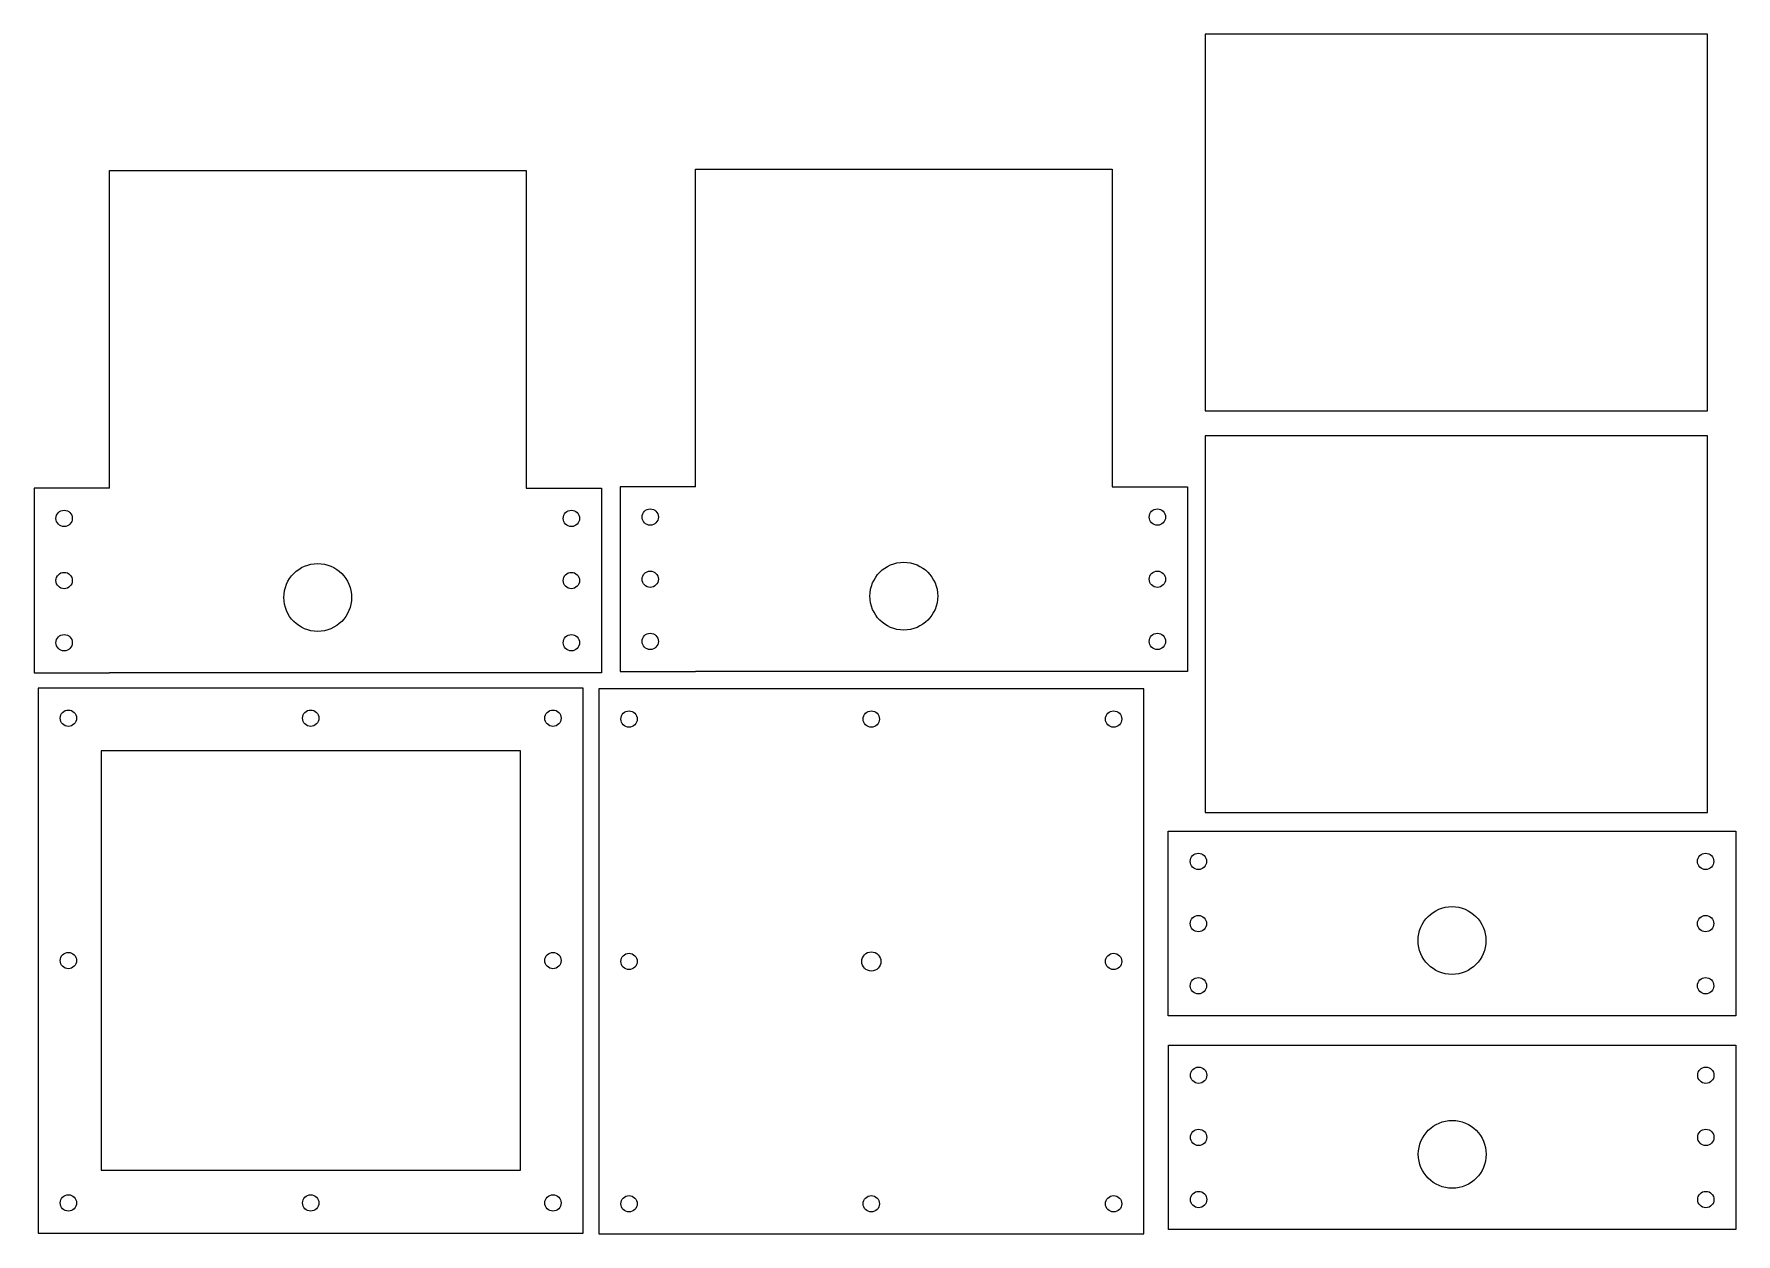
# Model space of a CAD drawing. Header units: metres. Extents: x 210 to 888, y 15 to 492.
import ezdxf

# ---------------------------------------------------------------- set-up
doc = ezdxf.new("R2010")
doc.units = ezdxf.units.M
doc.layers.get('0').update_dxf_attribs({"linetype": 'CONTINUOUS'})
doc.layers.add('CUT', color=7, linetype='CONTINUOUS')

msp = doc.modelspace()

# ---------------------------------------------------------------- linework, layer by layer
for p, q in [((876.19, 492.31), (676.19, 492.31)), ((676.19, 492.31), (676.19, 342.31)), ((876.19, 342.31), (876.19, 492.31)), ((676.19, 342.31), (876.19, 342.31))]:
    msp.add_line(p, q)
at = {"linetype": 'CONTINUOUS', "lineweight": -3}
for p, q in [((239.72, 437.98), (405.72, 437.98)), ((239.72, 311.48), (239.72, 437.98)), ((405.72, 437.98), (405.72, 311.48)), ((239.72, 311.48), (209.72, 311.48)), ((209.72, 311.48), (209.72, 237.98)), ((405.72, 311.48), (435.72, 311.48)), ((435.72, 311.48), (435.72, 237.98)), ((209.72, 237.98), (239.72, 237.98)), ((405.72, 237.98), (239.72, 237.98)), ((435.72, 237.98), (405.72, 237.98)), ((428.4, 231.92), (211.4, 231.92)), ((211.4, 231.92), (211.4, 14.92)), ((428.4, 14.92), (428.4, 231.92)), ((651.68, 231.56), (434.68, 231.56)), ((434.68, 231.56), (434.68, 14.56)), ((651.68, 14.56), (651.68, 231.56)), ((403.4, 206.92), (236.4, 206.92)), ((236.4, 206.92), (236.4, 39.92)), ((403.4, 39.92), (403.4, 206.92)), ((661.53, 89.77), (887.53, 89.77)), ((661.53, 16.27), (661.53, 89.77)), ((887.53, 89.77), (887.53, 16.27)), ((236.4, 39.92), (403.4, 39.92)), ((211.4, 14.92), (428.4, 14.92)), ((434.68, 14.56), (651.68, 14.56)), ((887.53, 16.27), (661.53, 16.27))]:
    msp.add_line(p, q, dxfattribs=at)
for centre, radius in [((221.72, 299.48), 3.25), ((423.72, 299.48), 3.25), ((221.72, 274.73), 3.25), ((322.72, 267.98), 13.5), ((423.72, 274.73), 3.25), ((455.12, 275.25), 3.25), ((657.12, 275.25), 3.25), ((221.72, 249.98), 3.25), ((423.72, 249.98), 3.25), ((223.4, 219.92), 3.25), ((319.9, 219.92), 3.25), ((416.4, 219.92), 3.25), ((446.68, 219.56), 3.25), ((543.18, 219.56), 3.25), ((639.68, 219.56), 3.25), ((673.44, 138.14), 3.25), ((875.44, 138.14), 3.25), ((223.4, 123.42), 3.25), ((416.4, 123.42), 3.25), ((446.68, 123.06), 3.25), ((543.18, 123.06), 3.81), ((639.68, 123.06), 3.25), ((673.53, 77.77), 3.25), ((875.53, 77.77), 3.25), ((673.53, 53.02), 3.25), ((774.53, 46.27), 13.5), ((875.53, 53.02), 3.25), ((223.4, 26.92), 3.25), ((319.9, 26.92), 3.25), ((416.4, 26.92), 3.25), ((446.68, 26.56), 3.25), ((543.18, 26.56), 3.25), ((639.68, 26.56), 3.25), ((673.53, 28.27), 3.25), ((875.53, 28.27), 3.25)]:
    msp.add_circle(centre, radius)
at = {"layer": 'CUT', "linetype": 'CONTINUOUS', "lineweight": -3}
for p, q in [((473.12, 438.5), (639.12, 438.5)), ((473.12, 312), (473.12, 438.5)), ((639.12, 438.5), (639.12, 312)), ((473.12, 312), (443.12, 312)), ((443.12, 312), (443.12, 238.5)), ((639.12, 312), (669.12, 312)), ((669.12, 312), (669.12, 238.5)), ((443.12, 238.5), (473.12, 238.5)), ((639.12, 238.5), (473.12, 238.5)), ((669.12, 238.5), (639.12, 238.5)), ((661.44, 174.89), (887.44, 174.89)), ((661.44, 101.39), (661.44, 174.89)), ((887.44, 174.89), (887.44, 101.39)), ((887.44, 101.39), (661.44, 101.39))]:
    msp.add_line(p, q, dxfattribs=at)
at = {"layer": 'CUT'}
for p, q in [((876.15, 332.34), (676.15, 332.34)), ((676.15, 332.34), (676.15, 182.34)), ((876.15, 182.34), (876.15, 332.34)), ((676.15, 182.34), (876.15, 182.34))]:
    msp.add_line(p, q, dxfattribs=at)
for centre, radius in [((455.12, 300), 3.25), ((657.12, 300), 3.25), ((556.12, 268.5), 13.5), ((455.12, 250.5), 3.25), ((657.12, 250.5), 3.25), ((673.44, 162.89), 3.25), ((875.44, 162.89), 3.25), ((774.44, 131.39), 13.5), ((673.44, 113.39), 3.25), ((875.44, 113.39), 3.25)]:
    msp.add_circle(centre, radius, dxfattribs=at)

doc.saveas('drawing.dxf')
